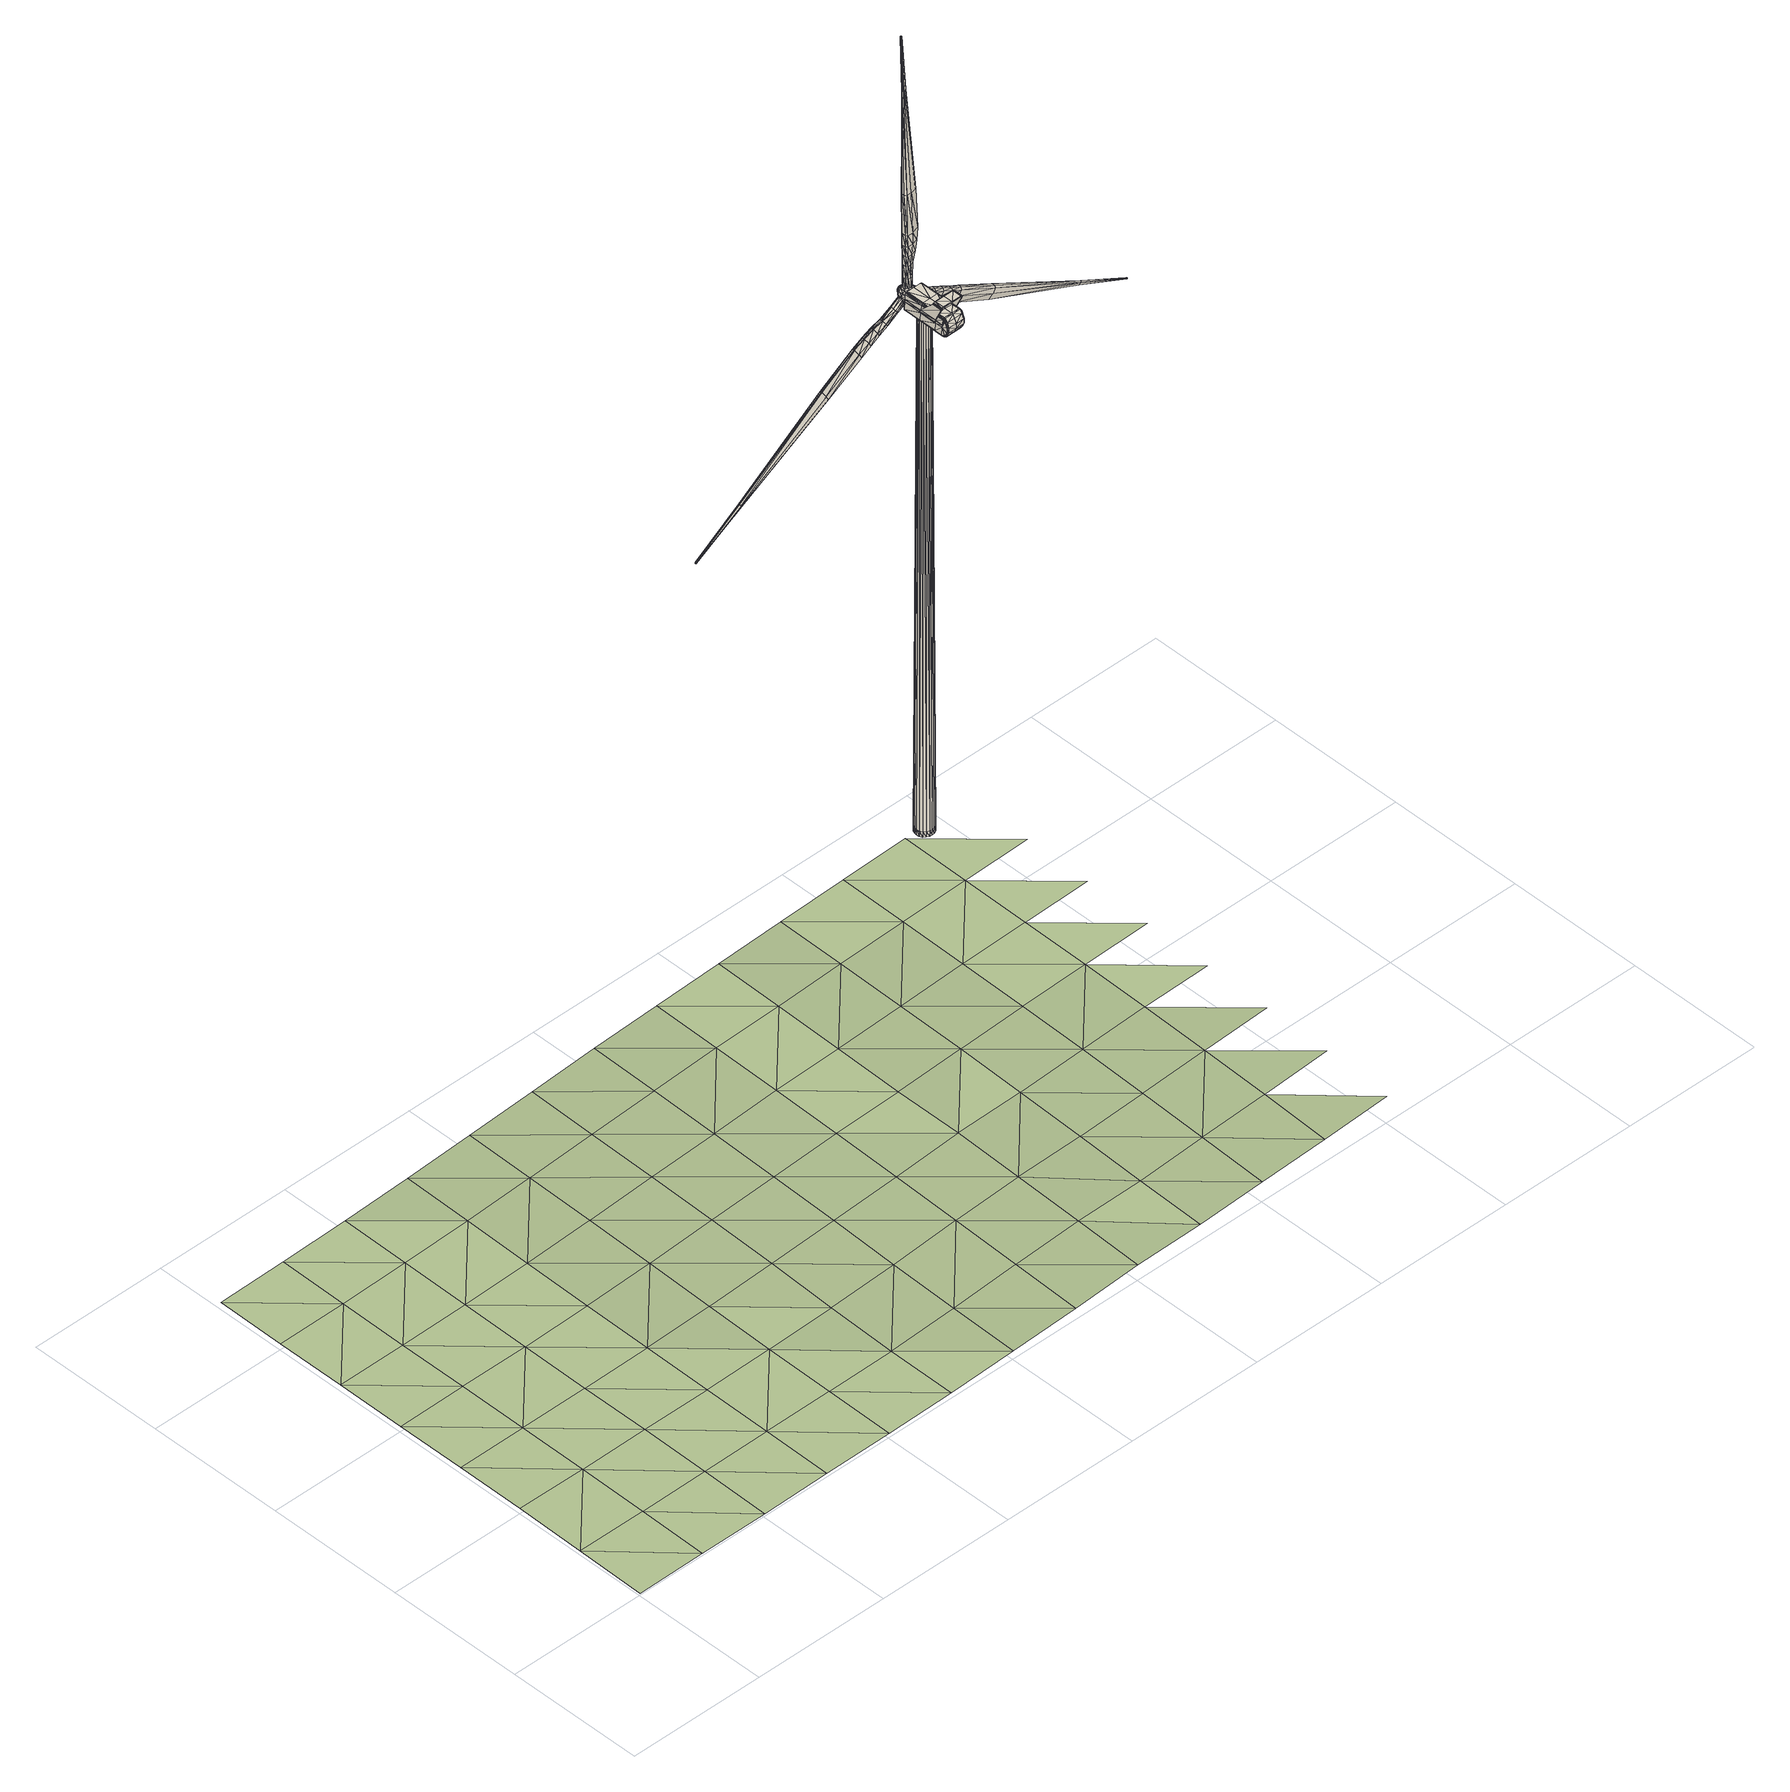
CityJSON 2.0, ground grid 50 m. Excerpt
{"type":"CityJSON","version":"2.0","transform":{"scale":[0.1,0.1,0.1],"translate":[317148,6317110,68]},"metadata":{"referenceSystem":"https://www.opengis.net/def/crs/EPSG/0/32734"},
"CityObjects":{
"otherconstruction1":{"type":"OtherConstruction","attributes":{"class":"wind_turbine","X":317432.07,"Y":6317285.94,"lat":-33.26,"lon":19.03,"manufacturer":"Vestas","model":"V100-2.0","rated_power_kw":2000,"rated_power_mw":2,"rotor_diameter_m":100,"rotor_radius_m":50,"swept_area_m2":7854,"blade_count":3,"blade_length_m":50,"hub_height_m":95,"tower_type":"steel_tube","tower_shape":"conical","cut_in_ms":3,"rated_ms":12,"cut_out_ms":22,"iec_class":"llb","generator_type":"DFIG","gearbox_type":"spur_planetary","gearbox_stages":3,"onshore":true,"offshore":false,"ground_height":82.89},"geometry":[{"type":"CompositeSurface","lod":"2","boundaries":[[[0,1,2]],[[1,3,2]],[[3,4,2]],[[5,6,7]],[[5,7,8]],[[9,8,7]],[[9,7,10]],[[2,9,10]],[[2,10,0]],[[11,12,13]],[[11,13,14]],[[15,16,17]],[[15,17,18]],[[19,20,21]],[[19,21,22]],[[23,24,25]],[[23,25,26]],[[27,5,28]],[[27,28,29]],[[30,27,31]],[[30,31,32]],[[33,34,35]],[[33,35,36]],[[37,2,4]],[[38,30,32]],[[38,32,39]],[[40,41,2]],[[40,2,37]],[[22,21,42]],[[22,42,39]],[[43,25,42]],[[43,42,21]],[[38,19,44]],[[38,44,30]],[[45,46,47]],[[45,47,48]],[[24,49,42]],[[24,42,25]],[[26,50,51]],[[26,51,35]],[[19,38,49]],[[19,49,20]],[[52,20,49]],[[52,49,24]],[[5,27,53]],[[5,53,54]],[[27,55,53]],[[27,30,44]],[[27,44,55]],[[56,31,29]],[[56,29,57]],[[24,23,58]],[[24,58,52]],[[28,59,57]],[[28,57,29]],[[60,14,13]],[[60,13,61]],[[49,38,39]],[[49,39,42]],[[29,31,27]],[[62,56,55]],[[62,55,44]],[[39,32,62]],[[39,62,22]],[[20,52,43]],[[20,43,21]],[[23,34,63]],[[23,63,58]],[[44,19,22]],[[44,22,62]],[[62,32,31]],[[62,31,56]],[[34,23,26]],[[34,26,35]],[[53,55,56]],[[53,56,57]],[[52,58,50]],[[52,50,43]],[[25,43,50]],[[25,50,26]],[[54,53,57]],[[54,57,59]],[[18,17,12]],[[18,12,11]],[[58,63,51]],[[58,51,50]],[[64,65,66]],[[64,66,67]],[[67,66,68]],[[67,68,69]],[[70,71,72]],[[70,72,73]],[[73,72,74]],[[73,74,75]],[[76,77,78]],[[76,78,79]],[[79,78,80]],[[79,80,81]],[[65,70,73]],[[65,73,66]],[[66,73,75]],[[66,75,68]],[[81,64,67]],[[81,67,79]],[[79,67,69]],[[79,69,76]],[[82,83,84]],[[82,84,85]],[[85,84,86]],[[85,86,87]],[[88,89,90]],[[88,90,91]],[[91,90,92]],[[91,92,93]],[[94,40,37]],[[94,37,95]],[[46,96,97]],[[46,97,47]],[[6,98,77]],[[6,77,7]],[[81,80,99]],[[81,99,61]],[[10,7,77]],[[10,77,76]],[[100,101,99]],[[100,99,80]],[[65,64,13]],[[65,13,12]],[[61,13,64]],[[61,64,81]],[[1,0,69]],[[1,69,68]],[[76,69,0]],[[76,0,10]],[[70,65,12]],[[70,12,17]],[[3,1,68]],[[3,68,75]],[[71,70,17]],[[71,17,16]],[[4,3,75]],[[4,75,74]],[[101,102,103]],[[101,103,99]],[[99,103,60]],[[99,60,61]],[[63,104,105]],[[63,105,51]],[[51,105,36]],[[51,36,35]],[[63,34,33]],[[63,33,104]],[[106,107,108]],[[108,107,109]],[[109,107,110]],[[111,112,113]],[[111,113,114]],[[115,116,113]],[[115,113,112]],[[107,106,116]],[[107,116,115]],[[11,14,117]],[[11,117,118]],[[15,18,119]],[[15,119,120]],[[121,122,123]],[[121,123,124]],[[125,126,127]],[[125,127,128]],[[129,130,131]],[[129,131,111]],[[132,133,134]],[[132,134,129]],[[33,36,135]],[[33,135,136]],[[137,110,107]],[[138,139,133]],[[138,133,132]],[[140,137,107]],[[140,107,141]],[[122,142,123]],[[122,139,142]],[[143,123,142]],[[143,142,127]],[[138,132,144]],[[138,144,121]],[[45,48,145]],[[45,145,146]],[[128,127,142]],[[128,142,147]],[[126,135,148]],[[126,148,149]],[[121,147,138]],[[121,124,147]],[[150,128,147]],[[150,147,124]],[[111,151,152]],[[111,152,129]],[[129,152,153]],[[129,144,132]],[[129,153,144]],[[154,155,130]],[[154,130,134]],[[128,150,156]],[[128,156,125]],[[131,130,155]],[[131,155,157]],[[60,158,117]],[[60,117,14]],[[147,142,139]],[[147,139,138]],[[130,129,134]],[[159,153,154]],[[159,144,153]],[[139,122,159]],[[139,159,133]],[[124,123,143]],[[124,143,150]],[[125,156,160]],[[125,160,136]],[[144,159,122]],[[144,122,121]],[[159,154,134]],[[159,134,133]],[[136,135,126]],[[136,126,125]],[[152,155,154]],[[152,154,153]],[[150,143,149]],[[150,149,156]],[[127,126,149]],[[127,149,143]],[[151,157,155]],[[151,155,152]],[[18,11,118]],[[18,118,119]],[[156,149,148]],[[156,148,160]],[[161,162,163]],[[161,163,164]],[[162,165,166]],[[162,166,163]],[[167,168,169]],[[167,169,170]],[[168,171,172]],[[168,172,169]],[[173,174,175]],[[173,175,176]],[[174,177,178]],[[174,178,175]],[[164,163,168]],[[164,168,167]],[[163,166,171]],[[163,171,168]],[[177,174,162]],[[177,162,161]],[[174,173,165]],[[174,165,162]],[[179,180,181]],[[179,181,182]],[[180,183,184]],[[180,184,181]],[[185,186,187]],[[185,187,188]],[[186,189,190]],[[186,190,187]],[[191,192,137]],[[191,137,140]],[[146,145,193]],[[146,193,194]],[[114,113,176]],[[114,176,195]],[[177,158,196]],[[177,196,178]],[[116,173,176]],[[116,176,113]],[[197,178,196]],[[197,196,198]],[[164,118,117]],[[164,117,161]],[[158,177,161]],[[158,161,117]],[[108,166,165]],[[108,165,106]],[[173,116,106]],[[173,106,165]],[[167,119,118]],[[167,118,164]],[[109,171,166]],[[109,166,108]],[[170,120,119]],[[170,119,167]],[[110,172,171]],[[110,171,109]],[[198,196,103]],[[198,103,102]],[[196,158,60]],[[196,60,103]],[[160,148,105]],[[160,105,104]],[[148,135,36]],[[148,36,105]],[[160,104,33]],[[160,33,136]],[[199,200,201]],[[199,201,202]],[[202,201,203]],[[202,203,204]],[[204,203,205]],[[204,205,206]],[[200,207,208]],[[200,208,201]],[[201,208,209]],[[201,209,203]],[[203,209,210]],[[203,210,205]],[[211,212,213]],[[211,213,214]],[[214,213,215]],[[214,215,216]],[[216,215,217]],[[216,217,218]],[[206,211,214]],[[206,214,204]],[[204,214,216]],[[204,216,202]],[[202,216,218]],[[202,218,199]],[[219,210,209]],[[219,209,220]],[[220,209,208]],[[220,208,221]],[[221,208,207]],[[221,207,222]],[[223,224,225]],[[223,225,226]],[[226,225,227]],[[226,227,228]],[[228,227,229]],[[228,229,230]],[[224,231,232]],[[224,232,225]],[[225,232,233]],[[225,233,227]],[[227,233,234]],[[227,234,229]],[[235,217,215]],[[235,215,236]],[[236,215,213]],[[236,213,237]],[[237,213,212]],[[237,212,238]],[[230,235,236]],[[230,236,228]],[[228,236,237]],[[228,237,226]],[[226,237,238]],[[226,238,223]],[[239,234,233]],[[239,233,240]],[[240,233,232]],[[240,232,241]],[[241,232,231]],[[241,231,242]],[[97,199,218]],[[97,218,47]],[[15,212,211]],[[15,211,16]],[[48,47,218]],[[48,218,217]],[[206,71,16]],[[206,16,211]],[[37,222,207]],[[37,207,95]],[[222,37,4]],[[4,219,220]],[[220,221,222]],[[4,220,222]],[[219,4,74]],[[219,74,210]],[[71,206,205]],[[71,205,72]],[[243,200,199]],[[243,199,97]],[[95,207,200]],[[95,200,243]],[[72,205,210]],[[72,210,74]],[[48,217,235]],[[48,235,145]],[[15,120,238]],[[15,238,212]],[[193,145,235]],[[193,235,230]],[[223,238,120]],[[223,120,170]],[[137,192,234]],[[137,234,239]],[[110,137,239]],[[239,240,241]],[[241,242,110]],[[239,241,110]],[[242,231,172]],[[242,172,110]],[[170,169,224]],[[170,224,223]],[[244,193,230]],[[244,230,229]],[[192,244,229]],[[192,229,234]],[[169,172,231]],[[169,231,224]],[[245,246,247]],[[248,249,250]],[[248,250,251]],[[245,247,252]],[[245,252,253]],[[254,255,256]],[[254,256,257]],[[258,259,86]],[[258,86,84]],[[260,258,84]],[[260,84,83]],[[246,261,90]],[[246,90,89]],[[261,262,92]],[[261,92,90]],[[247,246,89]],[[247,89,252]],[[259,248,251]],[[259,251,86]],[[255,260,83]],[[255,83,256]],[[262,263,264]],[[262,264,92]],[[263,265,266]],[[263,266,264]],[[267,268,269]],[[267,269,270]],[[271,267,270]],[[271,270,272]],[[273,254,257]],[[273,257,274]],[[275,276,181]],[[275,181,184]],[[276,277,182]],[[276,182,181]],[[278,279,188]],[[278,188,187]],[[280,278,187]],[[280,187,190]],[[279,281,282]],[[279,282,188]],[[268,275,184]],[[268,184,269]],[[277,273,274]],[[277,274,182]],[[283,280,190]],[[283,190,284]],[[265,283,284]],[[265,284,266]],[[245,285,261]],[[245,261,246]],[[285,286,262]],[[285,262,261]],[[286,287,263]],[[286,263,262]],[[287,288,265]],[[287,265,263]],[[288,289,283]],[[288,283,265]],[[289,290,280]],[[289,280,283]],[[290,291,278]],[[290,278,280]],[[291,292,279]],[[291,279,278]],[[292,281,279]],[[248,259,249]],[[259,258,293]],[[259,293,249]],[[258,260,294]],[[258,294,293]],[[260,255,295]],[[260,295,294]],[[255,254,296]],[[255,296,295]],[[254,273,297]],[[254,297,296]],[[273,277,298]],[[273,298,297]],[[277,276,299]],[[277,299,298]],[[276,275,267]],[[276,267,299]],[[275,268,267]],[[299,267,271]],[[299,271,300]],[[298,299,300]],[[298,300,301]],[[297,298,301]],[[297,301,302]],[[296,297,302]],[[296,302,303]],[[295,296,303]],[[295,303,304]],[[294,295,304]],[[294,304,305]],[[293,294,305]],[[293,305,306]],[[249,293,306]],[[249,306,307]],[[292,271,272]],[[292,272,308]],[[249,307,309]],[[249,309,250]],[[141,107,310]],[[141,310,131]],[[41,28,311]],[[41,311,2]],[[281,292,308]],[[281,308,282]],[[300,271,292]],[[300,292,291]],[[301,300,291]],[[301,291,290]],[[302,301,290]],[[302,290,289]],[[303,302,289]],[[303,289,288]],[[304,303,288]],[[304,288,287]],[[305,304,287]],[[305,287,286]],[[306,305,286]],[[306,286,285]],[[307,306,285]],[[307,285,245]],[[307,245,253]],[[307,253,309]],[[107,115,112]],[[107,112,310]],[[131,310,112]],[[131,112,111]],[[2,311,8]],[[2,8,9]],[[28,5,8]],[[28,8,311]],[[312,59,28]],[[312,28,41]],[[313,141,131]],[[313,131,157]],[[314,198,102]],[[314,102,315]],[[189,197,198]],[[189,198,314]],[[316,114,195]],[[316,195,185]],[[317,146,194]],[[317,194,179]],[[183,191,140]],[[183,140,318]],[[175,178,197]],[[175,197,319]],[[176,175,319]],[[176,319,195]],[[244,192,191]],[[244,191,320]],[[193,244,320]],[[193,320,194]],[[321,45,146]],[[321,146,317]],[[318,140,141]],[[318,141,313]],[[151,111,114]],[[151,114,316]],[[322,315,102]],[[322,102,101]],[[93,322,101]],[[93,101,100]],[[323,88,98]],[[323,98,6]],[[324,82,96]],[[324,96,46]],[[87,325,40]],[[87,40,94]],[[78,326,100]],[[78,100,80]],[[77,98,326]],[[77,326,78]],[[243,327,94]],[[243,94,95]],[[97,96,327]],[[97,327,243]],[[321,324,46]],[[321,46,45]],[[325,312,41]],[[325,41,40]],[[54,323,6]],[[54,6,5]],[[253,252,323]],[[253,323,54]],[[251,250,312]],[[251,312,325]],[[257,256,324]],[[257,324,321]],[[86,251,325]],[[86,325,87]],[[256,83,82]],[[256,82,324]],[[252,89,88]],[[252,88,323]],[[92,264,322]],[[92,322,93]],[[264,266,315]],[[264,315,322]],[[308,151,316]],[[308,316,282]],[[269,318,313]],[[269,313,270]],[[257,321,317]],[[257,317,274]],[[184,183,318]],[[184,318,269]],[[274,317,179]],[[274,179,182]],[[282,316,185]],[[282,185,188]],[[190,189,314]],[[190,314,284]],[[284,314,315]],[[284,315,266]],[[270,313,157]],[[270,157,272]],[[250,309,59]],[[250,59,312]],[[272,157,151]],[[272,151,308]],[[309,253,54]],[[309,54,59]],[[319,197,189]],[[319,189,186]],[[195,319,186]],[[195,186,185]],[[320,191,183]],[[320,183,180]],[[194,320,180]],[[194,180,179]],[[326,91,93]],[[326,93,100]],[[98,88,91]],[[98,91,326]],[[327,85,87]],[[327,87,94]],[[96,82,85]],[[96,85,327]],[[328,329,330]],[[328,330,331]],[[332,333,334]],[[332,334,335]],[[336,337,338]],[[336,338,339]],[[340,341,342]],[[340,342,343]],[[344,345,331]],[[344,331,346]],[[347,348,349]],[[347,349,350]],[[351,352,353]],[[351,353,333]],[[354,355,356]],[[354,356,357]],[[358,359,360]],[[358,360,361]],[[362,339,363]],[[362,363,364]],[[361,360,365]],[[361,365,366]],[[367,368,369]],[[367,369,370]],[[371,354,357]],[[371,357,372]],[[368,373,374]],[[368,374,369]],[[338,375,340]],[[338,340,376]],[[375,377,341]],[[375,341,340]],[[378,367,370]],[[378,370,379]],[[373,361,366]],[[373,366,374]],[[355,362,364]],[[355,364,356]],[[377,378,379]],[[377,379,341]],[[380,381,382]],[[380,382,383]],[[339,338,376]],[[339,376,363]],[[360,380,383]],[[360,383,365]],[[381,371,372]],[[381,372,382]],[[384,385,386]],[[384,386,387]],[[388,389,390]],[[388,390,391]],[[331,330,392]],[[331,392,346]],[[393,394,395]],[[393,395,396]],[[397,398,343]],[[397,343,399]],[[400,401,402]],[[400,402,403]],[[399,343,342]],[[399,342,404]],[[404,342,394]],[[404,394,393]],[[346,392,398]],[[346,398,397]],[[405,406,407]],[[405,407,408]],[[409,336,339]],[[409,339,362]],[[410,411,377]],[[410,377,375]],[[403,402,385]],[[403,385,384]],[[365,383,389]],[[365,389,386]],[[382,372,406]],[[382,406,390]],[[366,365,386]],[[366,386,385]],[[376,340,343]],[[376,343,398]],[[383,382,390]],[[383,390,389]],[[341,379,394]],[[341,394,342]],[[357,356,329]],[[357,329,407]],[[374,366,385]],[[374,385,402]],[[364,363,392]],[[364,392,330]],[[363,376,398]],[[363,398,392]],[[370,369,401]],[[370,401,395]],[[369,374,402]],[[369,402,401]],[[372,357,407]],[[372,407,406]],[[379,370,395]],[[379,395,394]],[[356,364,330]],[[356,330,329]],[[333,353,412]],[[333,412,334]],[[348,347,404]],[[348,404,393]],[[413,414,387]],[[413,387,388]],[[415,416,417]],[[415,417,418]],[[419,420,391]],[[419,391,405]],[[345,421,328]],[[345,328,331]],[[422,423,424]],[[422,424,425]],[[426,427,397]],[[426,397,399]],[[427,344,346]],[[427,346,397]],[[428,429,403]],[[428,403,384]],[[414,428,384]],[[414,384,387]],[[421,430,408]],[[421,408,328]],[[430,419,405]],[[430,405,408]],[[347,426,399]],[[347,399,404]],[[420,413,388]],[[420,388,391]],[[431,432,433]],[[431,433,434]],[[435,436,437]],[[435,437,438]],[[439,435,438]],[[439,438,440]],[[352,439,440]],[[352,440,353]],[[441,442,423]],[[441,423,422]],[[442,443,332]],[[442,332,423]],[[444,441,422]],[[444,422,445]],[[436,446,447]],[[436,447,437]],[[448,449,416]],[[448,416,415]],[[443,351,333]],[[443,333,332]],[[446,431,434]],[[446,434,447]],[[450,451,452]],[[450,452,453]],[[432,448,415]],[[432,415,433]],[[449,450,453]],[[449,453,416]],[[451,444,445]],[[451,445,452]],[[429,454,400]],[[429,400,403]],[[433,415,418]],[[433,418,455]],[[438,437,456]],[[438,456,457]],[[453,452,458]],[[453,458,459]],[[437,447,349]],[[437,349,456]],[[423,332,335]],[[423,335,424]],[[434,433,455]],[[434,455,350]],[[445,422,425]],[[445,425,460]],[[440,438,457]],[[440,457,461]],[[416,453,459]],[[416,459,417]],[[454,462,396]],[[454,396,400]],[[452,445,460]],[[452,460,458]],[[447,434,350]],[[447,350,349]],[[353,440,461]],[[353,461,412]],[[396,395,401]],[[396,401,400]],[[463,464,371]],[[463,371,381]],[[465,358,361]],[[465,361,373]],[[466,467,368]],[[466,368,367]],[[467,465,373]],[[467,373,368]],[[468,469,355]],[[468,355,354]],[[391,390,406]],[[391,406,405]],[[411,470,378]],[[411,378,377]],[[464,468,354]],[[464,354,371]],[[469,409,362]],[[469,362,355]],[[471,463,381]],[[471,381,380]],[[337,410,375]],[[337,375,338]],[[359,471,380]],[[359,380,360]],[[408,407,329]],[[408,329,328]],[[348,462,456]],[[348,456,349]],[[420,419,425]],[[420,425,424]],[[414,413,335]],[[414,335,334]],[[427,426,455]],[[427,455,418]],[[426,347,350]],[[426,350,455]],[[345,344,417]],[[345,417,459]],[[454,429,461]],[[454,461,457]],[[430,421,458]],[[430,458,460]],[[421,345,459]],[[421,459,458]],[[344,427,418]],[[344,418,417]],[[428,414,334]],[[428,334,412]],[[462,454,457]],[[462,457,456]],[[429,428,412]],[[429,412,461]],[[419,430,460]],[[419,460,425]],[[413,420,424]],[[413,424,335]],[[462,348,393]],[[462,393,396]],[[470,466,367]],[[470,367,378]],[[387,386,389]],[[387,389,388]],[[472,473,466]],[[472,466,470]],[[474,475,471]],[[474,471,359]],[[476,477,410]],[[476,410,337]],[[475,478,463]],[[475,463,471]],[[479,480,409]],[[479,409,469]],[[481,482,468]],[[481,468,464]],[[483,472,470]],[[483,470,411]],[[482,479,469]],[[482,469,468]],[[484,485,465]],[[484,465,467]],[[473,484,467]],[[473,467,466]],[[485,486,358]],[[485,358,465]],[[478,481,464]],[[478,464,463]],[[477,483,411]],[[477,411,410]],[[480,487,336]],[[480,336,409]],[[486,474,359]],[[486,359,358]],[[487,476,337]],[[487,337,336]],[[488,489,490]],[[491,492,493]],[[493,488,490]],[[494,495,491]],[[491,493,490]],[[490,494,491]],[[492,491,431]],[[492,431,446]],[[495,494,449]],[[495,449,448]],[[494,451,450]],[[494,490,444]],[[494,444,451]],[[490,441,444]],[[490,442,441]],[[493,439,352]],[[492,436,435]],[[492,446,436]],[[491,432,431]],[[491,495,448]],[[491,448,432]],[[494,450,449]],[[490,489,443]],[[490,443,442]],[[489,488,351]],[[489,351,443]],[[488,493,352]],[[488,352,351]],[[493,492,435]],[[493,435,439]],[[496,497,498]],[[496,498,499]],[[500,501,502]],[[500,502,503]],[[504,505,506]],[[507,508,509]],[[507,509,510]],[[511,512,513]],[[514,515,516]],[[517,518,519]],[[517,519,520]],[[513,520,521]],[[513,521,511]],[[522,523,524]],[[525,526,527]],[[528,504,506]],[[528,506,529]],[[530,531,532]],[[530,532,533]],[[506,534,535]],[[506,535,529]],[[536,537,538]],[[536,538,539]],[[539,538,540]],[[539,540,541]],[[542,517,520]],[[542,520,513]],[[543,544,497]],[[543,497,496]],[[503,502,545]],[[503,545,546]],[[497,547,548]],[[497,548,498]],[[502,549,550]],[[502,550,545]],[[551,552,553]],[[551,553,534]],[[549,539,541]],[[549,541,550]],[[554,555,556]],[[554,556,557]],[[501,500,509]],[[501,509,557]],[[558,536,539]],[[558,539,549]],[[518,500,503]],[[518,503,519]],[[519,503,546]],[[519,546,559]],[[560,561,562]],[[560,562,563]],[[564,507,510]],[[564,510,565]],[[523,566,552]],[[523,552,551]],[[537,536,567]],[[537,567,568]],[[569,570,541]],[[569,541,540]],[[571,572,573]],[[571,573,574]],[[575,563,544]],[[575,544,543]],[[552,575,543]],[[552,543,553]],[[518,517,565]],[[518,565,510]],[[542,576,515]],[[542,515,514]],[[517,542,514]],[[517,514,565]],[[535,577,578]],[[535,578,526]],[[563,562,579]],[[563,579,544]],[[562,580,530]],[[562,530,579]],[[500,518,510]],[[500,510,509]],[[581,515,576]],[[581,582,516]],[[581,516,515]],[[583,528,529]],[[583,529,525]],[[584,581,576]],[[584,576,512]],[[504,585,524]],[[504,524,505]],[[580,586,531]],[[580,531,530]],[[585,584,512]],[[585,512,522]],[[529,535,526]],[[529,526,525]],[[524,523,551]],[[524,551,505]],[[585,522,524]],[[576,542,513]],[[576,513,512]],[[531,587,588]],[[531,588,532]],[[553,543,496]],[[553,496,577]],[[577,496,499]],[[577,499,578]],[[566,589,575]],[[566,575,552]],[[590,570,586]],[[590,586,580]],[[555,572,567]],[[555,567,556]],[[534,553,577]],[[534,577,535]],[[520,519,559]],[[520,559,521]],[[558,501,557]],[[558,557,556]],[[508,554,557]],[[508,557,509]],[[533,532,573]],[[533,573,591]],[[566,523,511]],[[566,511,521]],[[547,533,591]],[[547,591,548]],[[501,558,549]],[[501,549,502]],[[561,590,580]],[[561,580,562]],[[579,530,533]],[[579,533,547]],[[589,560,563]],[[589,563,575]],[[527,564,565]],[[527,565,514]],[[511,523,522]],[[511,522,512]],[[525,527,514]],[[525,514,516]],[[570,569,592]],[[570,592,586]],[[572,571,568]],[[572,568,567]],[[586,592,587]],[[586,587,531]],[[536,558,556]],[[536,556,567]],[[572,555,591]],[[572,591,573]],[[589,566,521]],[[589,521,559]],[[507,564,578]],[[507,578,499]],[[564,527,526]],[[564,526,578]],[[560,589,559]],[[560,559,546]],[[508,507,499]],[[508,499,498]],[[590,561,545]],[[590,545,550]],[[555,554,548]],[[555,548,591]],[[561,560,546]],[[561,546,545]],[[554,508,498]],[[554,498,548]],[[582,583,525]],[[582,525,516]],[[570,590,550]],[[570,550,541]],[[505,551,534]],[[505,534,506]],[[544,579,547]],[[544,547,497]],[[532,588,574]],[[532,574,573]],[[585,504,528]],[[585,528,584]],[[581,583,582]],[[583,581,584]],[[583,584,528]],[[593,594,595]],[[593,595,596]],[[597,598,599]],[[597,599,600]],[[601,602,603]],[[601,603,604]],[[605,606,607]],[[605,607,608]],[[609,610,611]],[[612,613,614]],[[615,616,617]],[[615,617,618]],[[611,618,619]],[[611,619,609]],[[620,621,622]],[[623,624,625]],[[626,601,604]],[[626,604,627]],[[628,629,630]],[[628,630,631]],[[604,632,633]],[[604,633,627]],[[634,635,538]],[[634,538,636]],[[636,538,637]],[[636,637,638]],[[639,615,618]],[[639,618,611]],[[640,641,594]],[[640,594,593]],[[600,599,642]],[[600,642,643]],[[594,644,645]],[[594,645,595]],[[599,646,647]],[[599,647,642]],[[648,649,650]],[[648,650,632]],[[646,636,638]],[[646,638,647]],[[651,652,653]],[[651,653,654]],[[598,597,607]],[[598,607,654]],[[655,634,636]],[[655,636,646]],[[616,597,600]],[[616,600,617]],[[617,600,643]],[[617,643,656]],[[657,658,659]],[[657,659,660]],[[661,605,608]],[[661,608,662]],[[621,663,649]],[[621,649,648]],[[635,634,664]],[[635,664,665]],[[666,667,638]],[[666,638,637]],[[668,669,670]],[[668,670,671]],[[672,660,641]],[[672,641,640]],[[649,672,640]],[[649,640,650]],[[616,615,662]],[[616,662,608]],[[639,613,612]],[[615,639,612]],[[615,612,662]],[[633,673,674]],[[633,674,624]],[[660,659,675]],[[660,675,641]],[[659,676,628]],[[659,628,675]],[[597,616,608]],[[597,608,607]],[[677,678,613]],[[678,679,614]],[[678,614,613]],[[680,626,627]],[[680,627,623]],[[681,677,613]],[[681,613,610]],[[602,682,622]],[[602,622,603]],[[676,683,629]],[[676,629,628]],[[681,610,620]],[[627,633,624]],[[627,624,623]],[[622,621,648]],[[622,648,603]],[[682,681,620]],[[682,620,622]],[[613,639,611]],[[613,611,610]],[[629,684,588]],[[629,588,630]],[[650,640,593]],[[650,593,673]],[[673,593,596]],[[673,596,674]],[[663,685,672]],[[663,672,649]],[[686,667,683]],[[686,683,676]],[[652,669,664]],[[652,664,653]],[[632,650,673]],[[632,673,633]],[[618,617,656]],[[618,656,619]],[[655,598,654]],[[655,654,653]],[[606,651,654]],[[606,654,607]],[[631,630,670]],[[631,670,687]],[[663,621,609]],[[663,609,619]],[[644,631,687]],[[644,687,645]],[[598,655,646]],[[598,646,599]],[[658,686,676]],[[658,676,659]],[[675,628,631]],[[675,631,644]],[[685,657,660]],[[685,660,672]],[[625,661,662]],[[625,662,612]],[[609,621,620]],[[609,620,610]],[[623,625,612]],[[623,612,614]],[[667,666,688]],[[667,688,683]],[[669,668,665]],[[669,665,664]],[[683,688,684]],[[683,684,629]],[[634,655,653]],[[634,653,664]],[[669,652,687]],[[669,687,670]],[[685,663,619]],[[685,619,656]],[[605,661,674]],[[605,674,596]],[[661,625,624]],[[661,624,674]],[[657,685,656]],[[657,656,643]],[[606,605,596]],[[606,596,595]],[[686,658,642]],[[686,642,647]],[[652,651,645]],[[652,645,687]],[[658,657,643]],[[658,643,642]],[[651,606,595]],[[651,595,645]],[[679,680,623]],[[679,623,614]],[[667,686,647]],[[667,647,638]],[[603,648,632]],[[603,632,604]],[[641,675,644]],[[641,644,594]],[[630,588,671]],[[630,671,670]],[[601,682,602]],[[682,601,681]],[[681,601,626]],[[677,680,679]],[[677,679,678]],[[680,677,681]],[[680,681,626]],[[689,690,691]],[[689,691,692]],[[693,694,695]],[[693,695,696]],[[697,698,699]],[[697,699,700]],[[701,702,703]],[[701,703,704]],[[705,706,707]],[[708,709,710]],[[711,712,713]],[[711,713,714]],[[707,714,715]],[[707,715,705]],[[716,717,718]],[[719,720,721]],[[722,697,700]],[[722,700,723]],[[724,725,726]],[[724,726,727]],[[700,728,729]],[[700,729,723]],[[730,731,732]],[[730,732,733]],[[733,732,734]],[[733,734,735]],[[736,711,714]],[[736,714,707]],[[737,738,690]],[[737,690,689]],[[696,695,739]],[[696,739,740]],[[690,741,742]],[[690,742,691]],[[695,743,744]],[[695,744,739]],[[745,746,747]],[[745,747,728]],[[743,733,735]],[[743,735,744]],[[748,749,750]],[[748,750,751]],[[694,693,703]],[[694,703,751]],[[752,730,733]],[[752,733,743]],[[712,693,696]],[[712,696,713]],[[713,696,740]],[[713,740,753]],[[754,755,756]],[[754,756,757]],[[758,701,704]],[[758,704,759]],[[717,760,746]],[[717,746,745]],[[731,730,761]],[[731,761,762]],[[763,764,735]],[[763,735,734]],[[765,766,767]],[[765,767,768]],[[769,757,738]],[[769,738,737]],[[746,769,737]],[[746,737,747]],[[712,711,759]],[[712,759,704]],[[736,770,709]],[[736,709,708]],[[711,736,708]],[[711,708,759]],[[729,771,772]],[[729,772,720]],[[757,756,773]],[[757,773,738]],[[756,774,724]],[[756,724,773]],[[693,712,704]],[[693,704,703]],[[775,776,709]],[[775,709,770]],[[776,777,710]],[[776,710,709]],[[722,723,719]],[[775,770,706]],[[698,778,718]],[[698,718,699]],[[774,779,725]],[[774,725,724]],[[780,775,706]],[[780,706,716]],[[723,729,720]],[[723,720,719]],[[718,717,745]],[[718,745,699]],[[778,780,716]],[[778,716,718]],[[770,736,707]],[[770,707,706]],[[725,781,782]],[[725,782,726]],[[747,737,689]],[[747,689,771]],[[771,689,692]],[[771,692,772]],[[760,783,769]],[[760,769,746]],[[784,764,779]],[[784,779,774]],[[749,766,761]],[[749,761,750]],[[728,747,771]],[[728,771,729]],[[714,713,753]],[[714,753,715]],[[752,694,751]],[[752,751,750]],[[702,748,751]],[[702,751,703]],[[727,726,767]],[[727,767,785]],[[760,717,705]],[[760,705,715]],[[741,727,785]],[[741,785,742]],[[694,752,743]],[[694,743,695]],[[755,784,774]],[[755,774,756]],[[773,724,727]],[[773,727,741]],[[783,754,757]],[[783,757,769]],[[721,758,759]],[[721,759,708]],[[705,717,716]],[[705,716,706]],[[719,721,708]],[[719,708,710]],[[764,763,786]],[[764,786,779]],[[766,765,762]],[[766,762,761]],[[779,786,781]],[[779,781,725]],[[730,752,750]],[[730,750,761]],[[766,749,785]],[[766,785,767]],[[783,760,715]],[[783,715,753]],[[701,758,772]],[[701,772,692]],[[758,721,720]],[[758,720,772]],[[754,783,753]],[[754,753,740]],[[702,701,692]],[[702,692,691]],[[784,755,739]],[[784,739,744]],[[749,748,742]],[[749,742,785]],[[755,754,740]],[[755,740,739]],[[748,702,691]],[[748,691,742]],[[777,722,719]],[[777,719,710]],[[764,784,744]],[[764,744,735]],[[699,745,728]],[[699,728,700]],[[738,773,741]],[[738,741,690]],[[726,782,768]],[[726,768,767]],[[697,778,698]],[[778,697,780]],[[780,697,722]],[[780,722,775]],[[775,722,777]],[[775,777,776]],[[787,788,789]],[[789,790,791]],[[791,792,793]],[[793,794,795]],[[795,796,797]],[[797,798,799]],[[799,800,801]],[[801,802,803]],[[803,804,805]],[[805,806,787]],[[787,789,791]],[[791,793,795]],[[795,797,799]],[[799,801,803]],[[803,805,787]],[[787,791,795]],[[795,799,803]],[[795,803,787]],[[788,807,808]],[[788,808,789]],[[789,808,809]],[[789,809,790]],[[790,809,810]],[[790,810,791]],[[791,810,811]],[[791,811,792]],[[792,811,812]],[[792,812,793]],[[793,812,813]],[[793,813,794]],[[794,813,814]],[[794,814,795]],[[795,814,815]],[[795,815,796]],[[796,815,816]],[[796,816,797]],[[797,816,817]],[[797,817,798]],[[798,817,818]],[[798,818,799]],[[799,818,819]],[[799,819,800]],[[800,819,820]],[[800,820,801]],[[801,820,821]],[[801,821,802]],[[802,821,822]],[[802,822,803]],[[803,822,823]],[[803,823,804]],[[804,823,824]],[[804,824,805]],[[805,824,825]],[[805,825,806]],[[806,825,826]],[[806,826,787]],[[787,826,807]],[[787,807,788]],[[807,826,825]],[[825,824,823]],[[823,822,821]],[[821,820,819]],[[819,818,817]],[[817,816,815]],[[815,814,813]],[[813,812,811]],[[811,810,809]],[[809,808,807]],[[807,825,823]],[[823,821,819]],[[819,817,815]],[[815,813,811]],[[811,809,807]],[[807,823,819]],[[819,815,811]],[[819,811,807]],[[827,828,829]],[[829,830,831]],[[831,832,833]],[[833,834,835]],[[835,836,837]],[[837,838,839]],[[839,840,841]],[[841,842,843]],[[843,844,845]],[[845,846,827]],[[827,829,831]],[[831,833,835]],[[835,837,839]],[[839,841,843]],[[843,845,827]],[[827,831,835]],[[835,839,843]],[[835,843,827]],[[828,788,789]],[[828,789,829]],[[829,789,790]],[[829,790,830]],[[830,790,791]],[[830,791,831]],[[831,791,792]],[[831,792,832]],[[832,792,793]],[[832,793,833]],[[833,793,794]],[[833,794,834]],[[834,794,795]],[[834,795,835]],[[835,795,796]],[[835,796,836]],[[836,796,797]],[[836,797,837]],[[837,797,798]],[[837,798,838]],[[838,798,799]],[[838,799,839]],[[839,799,800]],[[839,800,840]],[[840,800,801]],[[840,801,841]],[[841,801,802]],[[841,802,842]],[[842,802,803]],[[842,803,843]],[[843,803,804]],[[843,804,844]],[[844,804,805]],[[844,805,845]],[[845,805,806]],[[845,806,846]],[[846,806,787]],[[846,787,827]],[[827,787,788]],[[827,788,828]],[[131,111,151]],[[28,59,54]],[[129,134,133]],[[32,31,27]],[[151,157,131]],[[54,5,28]],[[133,132,129]],[[27,30,32]]]}]},
"terrain1":{"type":"TINRelief","geometry":[{"type":"CompositeSurface","lod":"1","boundaries":[[[847,848,849]],[[850,851,849]],[[848,852,849]],[[851,850,853]],[[850,849,852]],[[854,853,855]],[[852,848,856]],[[855,853,850]],[[857,858,854]],[[852,859,850]],[[855,857,854]],[[859,852,856]],[[860,855,850]],[[861,862,858]],[[857,863,858]],[[860,850,859]],[[862,861,864]],[[861,858,863]],[[865,859,856]],[[857,855,866]],[[860,867,855]],[[863,857,866]],[[864,861,868]],[[855,867,866]],[[860,859,869]],[[869,859,865]],[[867,860,870]],[[861,863,871]],[[866,872,863]],[[860,869,870]],[[861,871,868]],[[871,863,872]],[[866,867,873]],[[869,865,874]],[[873,867,870]],[[875,872,866]],[[876,868,871]],[[873,875,866]],[[870,869,877]],[[869,874,878]],[[877,873,870]],[[879,871,872]],[[875,880,872]],[[877,869,878]],[[871,879,876]],[[879,872,880]],[[874,881,878]],[[875,873,882]],[[873,877,883]],[[880,875,882]],[[879,884,876]],[[873,883,882]],[[877,878,885]],[[881,885,878]],[[886,883,877]],[[879,880,887]],[[882,888,880]],[[885,886,877]],[[887,884,879]],[[887,880,888]],[[882,883,889]],[[890,885,881]],[[886,889,883]],[[891,888,882]],[[884,887,892]],[[889,891,882]],[[886,885,893]],[[885,890,894]],[[888,895,887]],[[886,893,889]],[[891,895,888]],[[885,894,893]],[[896,892,887]],[[891,889,897]],[[895,896,887]],[[894,890,898]],[[889,893,897]],[[899,895,891]],[[896,900,892]],[[897,899,891]],[[901,893,894]],[[898,902,894]],[[895,903,896]],[[893,901,897]],[[899,903,895]],[[894,902,901]],[[904,900,896]],[[905,899,897]],[[896,903,904]],[[902,898,906]],[[905,897,901]],[[903,899,907]],[[900,904,908]],[[909,901,902]],[[899,905,907]],[[902,906,909]],[[905,901,910]],[[904,903,911]],[[907,912,903]],[[909,910,901]],[[908,904,911]],[[912,911,903]],[[907,905,913]],[[906,914,909]],[[910,913,905]],[[915,912,907]],[[916,908,911]],[[909,917,910]],[[913,915,907]],[[909,914,917]],[[918,911,912]],[[915,919,912]],[[910,920,913]],[[917,921,910]],[[911,918,916]],[[918,912,919]],[[910,921,920]],[[917,914,922]],[[915,913,923]],[[919,915,923]],[[916,918,924]],[[913,920,923]],[[925,921,917]],[[922,925,917]],[[920,921,926]],[[918,919,927]],[[923,928,919]],[[921,925,926]],[[918,927,924]],[[927,919,928]],[[923,920,929]],[[925,922,930]],[[929,920,926]],[[931,928,923]],[[932,924,927]],[[929,931,923]],[[926,925,933]],[[930,934,925]],[[933,929,926]],[[935,927,928]],[[931,936,928]],[[933,925,934]],[[927,935,932]],[[935,928,936]],[[937,934,930]],[[931,929,938]],[[929,933,939]],[[936,931,938]],[[935,940,932]],[[929,939,938]],[[933,934,941]],[[942,939,933]],[[935,936,943]],[[938,944,936]],[[943,940,935]],[[943,936,944]],[[938,939,945]],[[946,944,938]],[[940,943,947]],[[943,944,948]],[[949,947,943]]]}]}
},
"vertices":[
[2876,1639,2166],[2876,1632,2151],[2876,1650,2142],[2876,1632,2133],[2876,1639,2118],[2876,1675,2153],[2876,1674,2172],[2876,1648,2172],[2876,1649,2153],[2876,1648,2153],[2876,1643,2172],[2841,1626,2151],[2869,1626,2151],[2869,1633,2167],[2841,1633,2167],[2841,1633,2117],[2869,1633,2117],[2869,1626,2133],[2841,1626,2133],[2880,1732,2162],[2880,1683,2215],[2882,1683,2215],[2882,1732,2162],[2879,1645,2221],[2880,1645,2219],[2882,1645,2219],[2881,1645,2222],[2879,1675,2153],[2876,1676,2151],[2880,1675,2151],[2880,1674,2154],[2881,1675,2152],[2882,1674,2153],[2841,1645,2221],[2876,1645,2221],[2877,1645,2224],[2841,1645,2224],[2876,1652,2112],[2880,1670,2162],[2882,1670,2162],[2876,1679,2112],[2876,1676,2142],[2882,1646,2215],[2882,1681,2219],[2880,1737,2154],[2841,1679,2106],[2869,1679,2106],[2869,1653,2106],[2841,1653,2106],[2880,1646,2215],[2881,1679,2222],[2877,1679,2224],[2880,1681,2219],[2879,1738,2153],[2876,1738,2153],[2880,1738,2154],[2881,1738,2152],[2880,1738,2151],[2879,1679,2221],[2876,1738,2151],[2841,1641,2178],[2869,1641,2178],[2882,1737,2153],[2876,1679,2221],[2871,1634,2167],[2871,1627,2151],[2873,1628,2151],[2873,1635,2167],[2875,1631,2151],[2875,1638,2166],[2871,1627,2133],[2871,1634,2117],[2873,1635,2117],[2873,1628,2133],[2875,1638,2118],[2875,1631,2133],[2875,1643,2173],[2875,1648,2173],[2873,1647,2176],[2873,1642,2176],[2871,1647,2177],[2871,1641,2177],[2871,1741,2107],[2871,1809,2107],[2873,1809,2108],[2873,1741,2108],[2875,1809,2111],[2875,1741,2111],[2875,1736,2173],[2875,1804,2173],[2873,1804,2176],[2873,1736,2176],[2871,1803,2177],[2871,1736,2177],[2875,1679,2111],[2875,1652,2111],[2871,1679,2107],[2871,1653,2107],[2875,1674,2173],[2869,1647,2178],[2871,1674,2177],[2869,1674,2178],[2841,1674,2178],[2841,1647,2178],[2841,1679,2221],[2841,1679,2224],[2806,1639,2166],[2806,1650,2142],[2806,1632,2151],[2806,1632,2133],[2806,1639,2118],[2806,1675,2153],[2806,1649,2153],[2806,1648,2172],[2806,1674,2172],[2806,1648,2153],[2806,1643,2172],[2812,1633,2167],[2812,1626,2151],[2812,1626,2133],[2812,1633,2117],[2802,1732,2162],[2799,1732,2162],[2799,1683,2215],[2802,1683,2215],[2803,1645,2221],[2801,1645,2222],[2799,1645,2219],[2802,1645,2219],[2802,1675,2153],[2802,1675,2151],[2806,1676,2151],[2802,1674,2154],[2799,1674,2153],[2800,1675,2152],[2805,1645,2224],[2805,1645,2221],[2806,1652,2112],[2802,1670,2162],[2799,1670,2162],[2806,1679,2112],[2806,1676,2142],[2799,1646,2215],[2799,1681,2219],[2802,1737,2154],[2812,1653,2106],[2812,1679,2106],[2802,1646,2215],[2805,1679,2224],[2801,1679,2222],[2802,1681,2219],[2806,1738,2153],[2802,1738,2153],[2802,1738,2154],[2800,1738,2152],[2802,1738,2151],[2803,1679,2221],[2806,1738,2151],[2812,1641,2178],[2799,1737,2153],[2805,1679,2221],[2810,1634,2167],[2808,1635,2167],[2808,1628,2151],[2810,1627,2151],[2806,1638,2166],[2806,1631,2151],[2810,1627,2133],[2808,1628,2133],[2808,1635,2117],[2810,1634,2117],[2806,1631,2133],[2806,1638,2118],[2806,1643,2173],[2808,1642,2176],[2808,1647,2176],[2806,1648,2173],[2810,1641,2177],[2810,1647,2177],[2810,1741,2107],[2808,1741,2108],[2808,1809,2108],[2811,1809,2107],[2806,1741,2111],[2806,1809,2111],[2806,1736,2173],[2808,1736,2176],[2808,1804,2176],[2806,1804,2173],[2810,1736,2177],[2811,1803,2177],[2806,1679,2111],[2806,1652,2111],[2810,1653,2107],[2810,1679,2107],[2806,1674,2173],[2812,1647,2178],[2810,1674,2177],[2812,1674,2178],[2871,1647,2107],[2873,1647,2108],[2873,1644,2109],[2871,1644,2107],[2873,1641,2111],[2871,1640,2109],[2873,1639,2113],[2871,1638,2111],[2875,1648,2111],[2875,1645,2111],[2875,1642,2113],[2875,1639,2115],[2869,1638,2110],[2841,1638,2110],[2841,1640,2108],[2869,1640,2108],[2841,1643,2107],[2869,1643,2107],[2841,1646,2106],[2869,1646,2106],[2876,1640,2117],[2876,1642,2114],[2876,1646,2113],[2876,1649,2112],[2810,1638,2111],[2808,1639,2113],[2808,1641,2111],[2810,1640,2109],[2808,1644,2109],[2810,1644,2107],[2808,1647,2108],[2810,1647,2107],[2806,1639,2115],[2806,1642,2113],[2806,1645,2111],[2806,1648,2111],[2812,1646,2106],[2812,1643,2107],[2812,1640,2108],[2812,1638,2110],[2806,1649,2112],[2806,1646,2113],[2806,1642,2114],[2806,1640,2117],[2873,1652,2108],[2808,1652,2108],[2874,1807,2153],[2874,1806,2172],[2874,1806,2171],[2874,1810,2113],[2874,1808,2142],[2876,1806,2142],[2876,1808,2112],[2876,1804,2172],[2876,1805,2153],[2841,1811,2108],[2869,1811,2108],[2869,1809,2106],[2841,1809,2106],[2872,1811,2110],[2874,1810,2112],[2870,1811,2109],[2872,1806,2174],[2870,1806,2175],[2869,1806,2176],[2869,1803,2178],[2841,1806,2176],[2841,1803,2178],[2808,1808,2142],[2808,1810,2113],[2806,1808,2112],[2806,1806,2142],[2808,1807,2151],[2806,1805,2151],[2813,1811,2108],[2812,1809,2106],[2808,1810,2112],[2809,1811,2110],[2811,1811,2109],[2809,1806,2174],[2808,1806,2172],[2811,1806,2175],[2808,1806,2171],[2806,1804,2172],[2813,1806,2176],[2812,1803,2178],[2872,1807,2153],[2870,1807,2153],[2869,1807,2153],[2841,1807,2153],[2813,1807,2153],[2811,1807,2153],[2809,1807,2153],[2808,1807,2153],[2872,1808,2142],[2870,1808,2142],[2869,1808,2142],[2841,1808,2142],[2813,1808,2142],[2811,1808,2142],[2809,1808,2142],[2809,1807,2151],[2811,1807,2151],[2813,1807,2151],[2841,1807,2151],[2869,1807,2151],[2870,1807,2151],[2872,1807,2151],[2874,1807,2151],[2806,1805,2153],[2876,1805,2151],[2806,1649,2151],[2876,1649,2151],[2876,1739,2142],[2806,1739,2142],[2812,1736,2178],[2841,1736,2178],[2806,1736,2172],[2812,1741,2106],[2806,1741,2112],[2808,1674,2176],[2808,1679,2108],[2841,1741,2106],[2869,1736,2178],[2876,1736,2172],[2869,1741,2106],[2876,1741,2112],[2873,1674,2176],[2873,1679,2108],[2838,1824,2111],[2838,1811,2111],[2827,1811,2114],[2827,1824,2114],[2853,1860,2140],[2852,1860,2145],[2861,1850,2148],[2862,1850,2139],[2823,1789,2125],[2818,1789,2133],[2818,1796,2133],[2823,1796,2125],[2813,1803,2143],[2816,1803,2153],[2814,1811,2154],[2811,1811,2143],[2821,1841,2124],[2829,1841,2117],[2818,1824,2121],[2817,1841,2153],[2823,1841,2161],[2826,1850,2157],[2821,1850,2150],[2846,1864,2143],[2845,1864,2145],[2850,1860,2149],[2848,1796,2118],[2839,1796,2117],[2838,1803,2113],[2849,1803,2114],[2858,1789,2156],[2863,1789,2148],[2863,1796,2148],[2858,1796,2156],[2830,1796,2120],[2819,1803,2123],[2828,1803,2116],[2867,1803,2150],[2861,1803,2159],[2833,1796,2163],[2842,1796,2164],[2842,1803,2168],[2832,1803,2167],[2856,1796,2123],[2859,1803,2120],[2851,1796,2162],[2853,1803,2166],[2817,1796,2142],[2814,1803,2132],[2819,1796,2151],[2825,1796,2159],[2822,1803,2162],[2864,1796,2139],[2861,1796,2130],[2865,1803,2128],[2868,1803,2139],[2863,1824,2160],[2863,1811,2160],[2869,1811,2150],[2869,1824,2150],[2870,1824,2139],[2870,1811,2139],[2867,1811,2127],[2867,1824,2127],[2818,1811,2121],[2821,1824,2163],[2821,1811,2163],[2831,1811,2169],[2831,1824,2169],[2812,1824,2131],[2812,1811,2131],[2811,1824,2143],[2843,1824,2171],[2843,1811,2171],[2854,1811,2167],[2854,1824,2167],[2814,1824,2154],[2860,1824,2118],[2860,1811,2118],[2850,1811,2112],[2850,1824,2112],[2830,1789,2120],[2817,1789,2142],[2819,1789,2151],[2857,1850,2155],[2867,1841,2139],[2865,1841,2149],[2829,1860,2137],[2831,1860,2133],[2824,1850,2127],[2820,1850,2134],[2858,1841,2121],[2864,1841,2129],[2839,1841,2115],[2848,1860,2132],[2851,1860,2135],[2860,1850,2131],[2855,1850,2124],[2814,1841,2143],[2816,1841,2132],[2860,1841,2158],[2852,1841,2164],[2849,1841,2116],[2835,1864,2143],[2835,1864,2141],[2828,1860,2142],[2829,1860,2146],[2841,1864,2147],[2839,1864,2146],[2837,1860,2152],[2841,1860,2153],[2843,1864,2146],[2846,1860,2152],[2844,1864,2136],[2846,1864,2138],[2846,1864,2140],[2842,1864,2135],[2844,1860,2129],[2837,1864,2145],[2832,1860,2150],[2835,1864,2139],[2836,1864,2137],[2838,1864,2135],[2840,1864,2135],[2840,1860,2129],[2835,1860,2130],[2842,1841,2167],[2819,1850,2142],[2834,1850,2161],[2842,1850,2162],[2839,1850,2119],[2831,1850,2121],[2847,1850,2120],[2850,1850,2160],[2832,1841,2166],[2861,1789,2130],[2856,1789,2123],[2851,1789,2162],[2833,1789,2163],[2842,1789,2164],[2848,1789,2118],[2839,1789,2117],[2825,1789,2159],[2864,1789,2139],[2831,1710,2151],[2836,1710,2154],[2853,1710,2145],[2854,1710,2140],[2827,1710,2136],[2827,1710,2142],[2853,1710,2135],[2839,1710,2127],[2834,1710,2129],[2849,1710,2130],[2845,1710,2128],[2828,1710,2147],[2841,1710,2154],[2847,1710,2153],[2851,1710,2150],[2830,1710,2132],[2841,1865,2141],[2842,1865,2141],[2841,1865,2140],[2839,1865,2141],[2840,1865,2142],[2841,1865,2142],[2840,1865,2140],[2839,1865,2140],[2850,1843,2374],[2849,1843,2330],[2830,1843,2330],[2830,1843,2374],[2831,1818,2330],[2832,1818,2292],[2846,1818,2292],[2849,1818,2330],[2815,1830,3143],[2816,1830,3142],[2816,1831,3142],[2825,1836,2374],[2825,1836,2330],[2825,1824,2330],[2825,1824,2374],[2830,1828,2930],[2814,1828,3142],[2823,1826,2930],[2816,1827,2930],[2812,1828,3142],[2812,1831,3142],[2828,1819,2529],[2830,1818,2374],[2850,1818,2374],[2845,1819,2529],[2867,1824,2529],[2815,1828,3142],[2831,1829,2930],[2816,1829,3142],[2813,1832,3142],[2821,1832,2930],[2816,1829,2930],[2814,1831,3143],[2814,1832,3142],[2856,1836,2255],[2847,1843,2206],[2840,1844,2206],[2842,1843,2254],[2830,1831,2930],[2826,1834,2930],[2832,1818,2206],[2833,1818,2142],[2841,1817,2142],[2840,1817,2206],[2848,1818,2143],[2847,1818,2206],[2820,1826,2930],[2875,1833,2375],[2872,1835,2330],[2865,1824,2292],[2872,1824,2330],[2846,1843,2292],[2831,1843,2292],[2842,1818,2254],[2856,1824,2255],[2831,1830,2930],[2868,1831,2529],[2867,1833,2529],[2826,1836,2292],[2827,1836,2254],[2827,1824,2254],[2826,1824,2292],[2832,1818,2254],[2875,1824,2375],[2873,1827,2330],[2866,1827,2292],[2866,1831,2292],[2873,1831,2330],[2822,1836,2529],[2822,1825,2529],[2868,1827,2529],[2827,1825,2206],[2828,1825,2142],[2853,1825,2143],[2852,1825,2206],[2828,1835,2142],[2827,1835,2206],[2832,1843,2206],[2833,1843,2142],[2876,1831,2375],[2813,1828,3142],[2845,1842,2529],[2827,1842,2529],[2865,1836,2292],[2857,1831,2255],[2813,1829,3143],[2813,1830,3143],[2813,1831,3143],[2814,1829,3143],[2815,1829,3143],[2852,1835,2206],[2848,1843,2143],[2841,1844,2142],[2876,1827,2375],[2857,1827,2255],[2832,1843,2254],[2853,1835,2143],[3037,1843,2017],[2999,1843,2041],[3009,1843,2057],[3047,1843,2035],[3008,1818,2056],[2975,1818,2075],[2968,1818,2062],[2999,1818,2041],[3721,1830,1664],[3721,1830,1663],[3719,1830,1663],[3720,1831,1663],[3050,1836,2040],[3011,1836,2061],[3011,1824,2061],[3050,1824,2040],[3529,1828,1757],[3720,1828,1665],[3532,1826,1763],[3536,1827,1770],[3721,1828,1666],[3721,1831,1666],[3182,1819,1960],[3047,1818,2035],[3037,1818,2017],[3174,1819,1944],[3163,1824,1925],[3720,1828,1664],[3528,1829,1756],[3719,1829,1663],[3721,1832,1666],[3533,1832,1765],[3535,1829,1769],[3721,1831,1664],[3720,1832,1665],[2931,1836,2072],[2893,1843,2104],[2897,1844,2111],[2938,1843,2085],[3529,1831,1757],[3531,1834,1761],[2900,1818,2117],[2845,1818,2148],[2897,1817,2111],[2838,1818,2135],[2893,1818,2104],[3534,1826,1766],[3025,1833,1996],[2988,1835,2021],[2959,1824,2046],[2988,1824,2021],[2968,1843,2062],[2976,1843,2075],[2938,1818,2085],[2931,1824,2072],[3528,1830,1756],[3163,1831,1924],[3163,1833,1925],[2978,1836,2080],[2945,1836,2098],[2945,1824,2098],[2978,1824,2080],[2942,1818,2093],[3025,1824,1996],[2988,1827,2020],[2959,1827,2045],[2959,1831,2045],[2988,1831,2020],[3185,1836,1965],[3185,1825,1965],[3163,1827,1924],[2903,1825,2121],[2847,1825,2152],[2835,1825,2131],[2891,1825,2100],[2847,1835,2152],[2903,1835,2121],[2900,1843,2117],[2845,1843,2148],[3025,1831,1995],[3174,1842,1944],[3182,1842,1960],[2959,1836,2045],[2930,1831,2072],[3721,1829,1665],[3722,1829,1665],[3722,1830,1665],[3721,1831,1665],[3721,1829,1664],[3721,1829,1663],[2891,1835,2100],[2838,1843,2135],[3025,1827,1995],[2930,1827,2072],[2943,1843,2094],[2835,1835,2131],[2635,1843,2034],[2674,1843,2055],[2683,1843,2039],[2645,1843,2016],[2683,1818,2040],[2715,1818,2059],[2708,1818,2071],[2674,1818,2055],[1987,1830,1619],[1986,1830,1619],[1987,1830,1620],[1987,1831,1620],[2648,1836,2012],[2686,1836,2035],[2686,1824,2035],[2648,1824,2012],[2163,1828,1738],[1988,1828,1619],[2167,1826,1733],[2171,1827,1726],[1989,1828,1617],[1989,1831,1617],[2512,1819,1937],[2645,1818,2017],[2635,1818,2034],[2503,1819,1952],[2492,1824,1971],[1987,1828,1620],[2163,1829,1739],[1987,1829,1620],[1988,1832,1617],[2168,1832,1731],[2170,1829,1727],[1987,1831,1618],[1988,1832,1619],[2735,1836,2099],[2782,1843,2115],[2786,1844,2109],[2743,1843,2086],[2163,1831,1739],[2166,1834,1735],[2790,1818,2102],[2844,1818,2135],[2840,1817,2141],[2786,1817,2109],[2837,1818,2148],[2782,1818,2115],[2169,1826,1730],[2622,1833,2055],[2662,1835,2075],[2698,1824,2088],[2662,1824,2074],[2708,1843,2071],[2716,1843,2058],[2743,1818,2086],[2735,1824,2098],[2163,1830,1739],[2491,1831,1972],[2492,1833,1971],[2718,1836,2054],[2751,1836,2073],[2751,1824,2073],[2718,1824,2054],[2748,1818,2078],[2622,1824,2055],[2661,1827,2075],[2698,1827,2088],[2698,1831,2088],[2661,1831,2075],[2515,1836,1932],[2515,1825,1932],[2491,1827,1972],[2792,1825,2098],[2847,1825,2131],[2834,1825,2152],[2780,1825,2119],[2847,1835,2131],[2792,1835,2098],[2790,1843,2102],[2844,1843,2135],[2621,1831,2056],[1988,1828,1617],[2503,1842,1952],[2513,1842,1937],[2698,1836,2088],[2735,1831,2099],[1987,1829,1618],[1988,1829,1617],[1988,1830,1617],[1986,1829,1619],[2780,1835,2119],[1987,1829,1619],[2837,1843,2148],[2840,1844,2141],[2621,1827,2056],[2735,1827,2099],[2748,1843,2078],[2834,1835,2152],[2810,1769,142],[2808,1759,142],[2810,1749,142],[2814,1740,142],[2822,1733,142],[2831,1729,142],[2841,1727,142],[2851,1729,142],[2860,1733,142],[2867,1740,142],[2872,1749,142],[2873,1759,142],[2872,1769,142],[2867,1779,142],[2860,1786,142],[2851,1790,142],[2841,1792,142],[2831,1790,142],[2822,1786,142],[2814,1779,142],[2808,1759,122],[2810,1749,122],[2814,1740,122],[2822,1733,122],[2831,1729,122],[2841,1727,122],[2851,1729,122],[2860,1733,122],[2867,1740,122],[2872,1749,122],[2873,1759,122],[2872,1769,122],[2867,1779,122],[2860,1786,122],[2851,1790,122],[2841,1792,122],[2831,1790,122],[2822,1786,122],[2814,1779,122],[2810,1769,122],[2819,1766,2113],[2818,1759,2113],[2819,1752,2113],[2823,1746,2113],[2827,1741,2113],[2834,1738,2113],[2841,1737,2113],[2848,1738,2113],[2854,1741,2113],[2859,1746,2113],[2862,1752,2113],[2863,1759,2113],[2862,1766,2113],[2859,1773,2113],[2854,1778,2113],[2848,1781,2113],[2841,1782,2113],[2834,1781,2113],[2827,1778,2113],[2823,1773,2113],
[9,5,4],[259,5,6],[9,255,11],[259,505,15],[9,505,16],[259,255,11],[9,755,17],[9,1005,17],[259,755,17],[509,5,8],[259,1005,19],[9,1255,19],[509,255,13],[509,505,17],[259,1505,23],[9,1505,20],[259,1255,21],[9,1755,23],[759,5,12],[509,1005,21],[509,755,19],[259,1755,26],[759,255,16],[759,505,19],[509,1505,29],[509,1255,24],[759,755,22],[1009,5,15],[759,1005,27],[509,1755,34],[1009,505,23],[1009,255,19],[759,1505,39],[759,1255,33],[1259,5,19],[1009,1005,39],[1009,755,31],[759,1755,46],[1259,255,20],[1259,505,30],[1009,1505,53],[1009,1255,46],[1259,755,45],[1509,5,28],[1259,1005,54],[1009,1755,59],[1509,505,45],[1509,255,34],[1259,1255,62],[1259,1505,69],[1509,755,59],[1759,5,41],[1509,1005,69],[1259,1755,74],[1759,505,64],[1759,255,53],[1509,1255,77],[1509,1505,85],[1759,755,75],[2009,5,56],[1759,1005,85],[1509,1755,90],[2009,255,69],[2009,505,81],[1759,1505,99],[1759,1255,93],[2009,755,92],[2259,5,60],[2009,1005,92],[1759,1755,103],[2259,255,71],[2009,1505,107],[2009,1255,100],[2259,755,96],[2259,505,84],[2509,5,73],[2259,1005,106],[2009,1755,112],[2509,255,86],[2509,505,99],[2259,1505,119],[2259,1255,113],[2509,755,111],[2759,5,85],[2509,1005,119],[2259,1755,123],[2759,505,113],[2759,255,101],[2509,1505,129],[2509,1255,124],[3009,5,99],[2759,1005,129],[2759,755,122],[2509,1755,133],[3009,255,116],[3009,505,124],[2759,1505,137],[2759,1255,133],[3009,755,129],[3009,1005,135],[2759,1755,142],[3009,1255,140],[3009,1505,144]
]}
